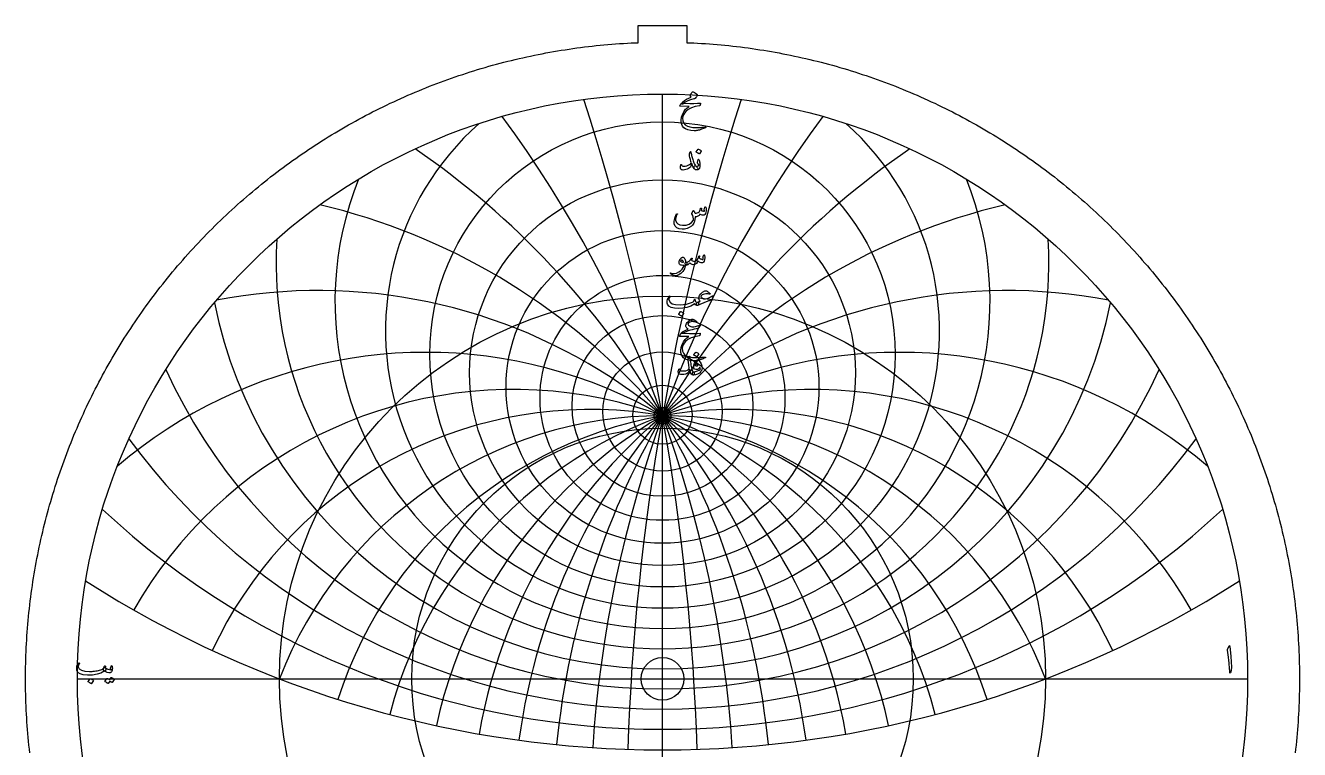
# Model space of a CAD drawing. Header units: millimetres. Extents: x -71 to 71, y -71 to 73.
# Drawn here: x -70.8 to 70.8, y -7.9 to 72.6 of the extents above; entities that cross this region are included whole.
import ezdxf

# ---------------------------------------------------------------- set-up
doc = ezdxf.new("R2010")
doc.units = ezdxf.units.MM
for name, color, linetype in [('CUT_INNER', 6, 'Continuous'), ('CUT_OUTER', 1, 'Continuous'), ('ENGRAVE', 7, 'Continuous'), ('ENGRAVE_FINE', 8, 'Continuous'), ('TEXT', 5, 'Continuous')]:
    doc.layers.add(name, color=color, linetype=linetype)

msp = doc.modelspace()

# ---------------------------------------------------------------- linework, layer by layer
at = {"layer": 'CUT_INNER'}
msp.add_circle((0, 0), 2.375, dxfattribs=at)
at = {"layer": 'CUT_OUTER'}
msp.add_lwpolyline([(-70.2822, -8.231), (-70.3313, -7.7996), (-70.3779, -7.3679), (-70.4218, -6.9359), (-70.463, -6.5037), (-70.5016, -6.0712), (-70.5375, -5.6385), (-70.5708, -5.2056), (-70.6014, -4.7725), (-70.6293, -4.3392), (-70.6546, -3.9058), (-70.6773, -3.4722), (-70.6972, -3.0384), (-70.7146, -2.6046), (-70.7292, -2.1706), (-70.7412, -1.7366), (-70.7505, -1.3025), (-70.7572, -0.8684), (-70.7612, -0.4342), (-70.7625, 0), (-70.7612, 0.4342), (-70.7572, 0.8684), (-70.7505, 1.3025), (-70.7412, 1.7366), (-70.7292, 2.1706), (-70.7146, 2.6046), (-70.6972, 3.0384), (-70.6773, 3.4722), (-70.6546, 3.9058), (-70.6293, 4.3392), (-70.6014, 4.7725), (-70.5708, 5.2056), (-70.5375, 5.6385), (-70.5016, 6.0712), (-70.463, 6.5037), (-70.4218, 6.9359), (-70.3779, 7.3679), (-70.3313, 7.7996), (-70.2822, 8.231), (-70.2303, 8.6621), (-70.1759, 9.0928), (-70.1187, 9.5233), (-70.059, 9.9533), (-69.9966, 10.383), (-69.9316, 10.8123), (-69.8639, 11.2412), (-69.7936, 11.6697), (-69.7207, 12.0977), (-69.6452, 12.5253), (-69.567, 12.9524), (-69.4862, 13.379), (-69.4028, 13.8051), (-69.3168, 14.2307), (-69.2282, 14.6557), (-69.137, 15.0802), (-69.0431, 15.5042), (-68.9467, 15.9275), (-68.8477, 16.3502), (-68.746, 16.7724), (-68.6418, 17.1939), (-68.535, 17.6147), (-68.4257, 18.0349), (-68.3137, 18.4544), (-68.1992, 18.8733), (-68.0821, 19.2914), (-67.9625, 19.7087), (-67.8403, 20.1254), (-67.7155, 20.5413), (-67.5882, 20.9564), (-67.4583, 21.3707), (-67.3259, 21.7842), (-67.191, 22.1969), (-67.0535, 22.6088), (-66.9135, 23.0198), (-66.771, 23.4299), (-66.626, 23.8392), (-66.4785, 24.2475), (-66.3285, 24.655), (-66.1759, 25.0615), (-66.0209, 25.4671), (-65.8634, 25.8717), (-65.7034, 26.2753), (-65.541, 26.678), (-65.376, 27.0796), (-65.2086, 27.4803), (-65.0388, 27.8799), (-64.8665, 28.2784), (-64.6918, 28.6759), (-64.5146, 29.0723), (-64.335, 29.4676), (-64.153, 29.8618), (-63.9685, 30.2549), (-63.7817, 30.6468), (-63.5925, 31.0376), (-63.4008, 31.4272), (-63.2068, 31.8156), (-63.0104, 32.2029), (-62.8116, 32.5889), (-62.6105, 32.9737), (-62.407, 33.3572), (-62.2011, 33.7395), (-61.9929, 34.1205), (-61.7824, 34.5003), (-61.5695, 34.8787), (-61.3544, 35.2558), (-61.1369, 35.6316), (-60.9171, 36.0061), (-60.695, 36.3792), (-60.4707, 36.7509), (-60.244, 37.1213), (-60.0151, 37.4902), (-59.784, 37.8578), (-59.5505, 38.2239), (-59.3149, 38.5886), (-59.077, 38.9518), (-58.8369, 39.3135), (-58.5945, 39.6738), (-58.35, 40.0326), (-58.1033, 40.3899), (-57.8543, 40.7456), (-57.6032, 41.0998), (-57.35, 41.4525), (-57.0946, 41.8036), (-56.837, 42.1532), (-56.5773, 42.5011), (-56.3154, 42.8475), (-56.0514, 43.1922), (-55.7854, 43.5353), (-55.5172, 43.8768), (-55.2469, 44.2166), (-54.9746, 44.5548), (-54.7002, 44.8913), (-54.4237, 45.226), (-54.1451, 45.5591), (-53.8646, 45.8905), (-53.582, 46.2201), (-53.2974, 46.548), (-53.0108, 46.8742), (-52.7222, 47.1986), (-52.4316, 47.5212), (-52.139, 47.842), (-51.8444, 48.161), (-51.548, 48.4782), (-51.2495, 48.7936), (-50.9492, 49.1072), (-50.6469, 49.4188), (-50.3427, 49.7287), (-50.0366, 50.0366), (-49.7287, 50.3427), (-49.4188, 50.6469), (-49.1072, 50.9492), (-48.7936, 51.2495), (-48.4782, 51.548), (-48.161, 51.8444), (-47.842, 52.139), (-47.5212, 52.4316), (-47.1986, 52.7222), (-46.8742, 53.0108), (-46.548, 53.2974), (-46.2201, 53.582), (-45.8905, 53.8646), (-45.5591, 54.1451), (-45.226, 54.4237), (-44.8913, 54.7002), (-44.5548, 54.9746), (-44.2166, 55.2469), (-43.8768, 55.5172), (-43.5353, 55.7854), (-43.1922, 56.0514), (-42.8475, 56.3154), (-42.5011, 56.5773), (-42.1532, 56.837), (-41.8036, 57.0946), (-41.4525, 57.35), (-41.0998, 57.6032), (-40.7456, 57.8543), (-40.3899, 58.1033), (-40.0326, 58.35), (-39.6738, 58.5945), (-39.3135, 58.8369), (-38.9518, 59.077), (-38.5886, 59.3149), (-38.2239, 59.5505), (-37.8578, 59.784), (-37.4902, 60.0151), (-37.1213, 60.244), (-36.7509, 60.4707), (-36.3792, 60.695), (-36.0061, 60.9171), (-35.6316, 61.1369), (-35.2558, 61.3544), (-34.8787, 61.5695), (-34.5003, 61.7824), (-34.1205, 61.9929), (-33.7395, 62.2011), (-33.3572, 62.407), (-32.9737, 62.6105), (-32.5889, 62.8116), (-32.2029, 63.0104), (-31.8156, 63.2068), (-31.4272, 63.4008), (-31.0376, 63.5925), (-30.6468, 63.7817), (-30.2549, 63.9685), (-29.8618, 64.153), (-29.4676, 64.335), (-29.0723, 64.5146), (-28.6759, 64.6918), (-28.2784, 64.8665), (-27.8799, 65.0388), (-27.4803, 65.2086), (-27.0796, 65.376), (-26.678, 65.541), (-26.2753, 65.7034), (-25.8717, 65.8634), (-25.4671, 66.0209), (-25.0615, 66.1759), (-24.655, 66.3285), (-24.2475, 66.4785), (-23.8392, 66.626), (-23.4299, 66.771), (-23.0198, 66.9135), (-22.6088, 67.0535), (-22.1969, 67.191), (-21.7842, 67.3259), (-21.3707, 67.4583), (-20.9564, 67.5882), (-20.5413, 67.7155), (-20.1254, 67.8403), (-19.7087, 67.9625), (-19.2914, 68.0821), (-18.8733, 68.1992), (-18.4544, 68.3137), (-18.0349, 68.4257), (-17.6147, 68.535), (-17.1939, 68.6418), (-16.7724, 68.746), (-16.3502, 68.8477), (-15.9275, 68.9467), (-15.5042, 69.0431), (-15.0802, 69.137), (-14.6557, 69.2282), (-14.2307, 69.3168), (-13.8051, 69.4028), (-13.379, 69.4862), (-12.9524, 69.567), (-12.5253, 69.6452), (-12.0977, 69.7207), (-11.6697, 69.7936), (-11.2412, 69.8639), (-10.8123, 69.9316), (-10.383, 69.9966), (-9.9533, 70.059), (-9.5233, 70.1187), (-9.0928, 70.1759), (-8.6621, 70.2303), (-8.231, 70.2822), (-7.7996, 70.3313), (-7.3679, 70.3779), (-6.9359, 70.4218), (-6.5037, 70.463), (-6.0712, 70.5016), (-5.6385, 70.5375), (-5.2056, 70.5708), (-4.7725, 70.6014), (-4.3392, 70.6293), (-3.9058, 70.6546), (-3.4722, 70.6773), (-3.0384, 70.6972), (-2.7125, 70.7102), (-2.7125, 72.6225), (2.7125, 72.6225), (2.7125, 70.7102), (3.0384, 70.6972), (3.4722, 70.6773), (3.9058, 70.6546), (4.3392, 70.6293), (4.7725, 70.6014), (5.2056, 70.5708), (5.6385, 70.5375), (6.0712, 70.5016), (6.5037, 70.463), (6.9359, 70.4218), (7.3679, 70.3779), (7.7996, 70.3313), (8.231, 70.2822), (8.6621, 70.2303), (9.0928, 70.1759), (9.5233, 70.1187), (9.9533, 70.059), (10.383, 69.9966), (10.8123, 69.9316), (11.2412, 69.8639), (11.6697, 69.7936), (12.0977, 69.7207), (12.5253, 69.6452), (12.9524, 69.567), (13.379, 69.4862), (13.8051, 69.4028), (14.2307, 69.3168), (14.6557, 69.2282), (15.0802, 69.137), (15.5042, 69.0431), (15.9275, 68.9467), (16.3502, 68.8477), (16.7724, 68.746), (17.1939, 68.6418), (17.6147, 68.535), (18.0349, 68.4257), (18.4544, 68.3137), (18.8733, 68.1992), (19.2914, 68.0821), (19.7087, 67.9625), (20.1254, 67.8403), (20.5413, 67.7155), (20.9564, 67.5882), (21.3707, 67.4583), (21.7842, 67.3259), (22.1969, 67.191), (22.6088, 67.0535), (23.0198, 66.9135), (23.4299, 66.771), (23.8392, 66.626), (24.2475, 66.4785), (24.655, 66.3285), (25.0615, 66.1759), (25.4671, 66.0209), (25.8717, 65.8634), (26.2753, 65.7034), (26.678, 65.541), (27.0796, 65.376), (27.4803, 65.2086), (27.8799, 65.0388), (28.2784, 64.8665), (28.6759, 64.6918), (29.0723, 64.5146), (29.4676, 64.335), (29.8618, 64.153), (30.2549, 63.9685), (30.6468, 63.7817), (31.0376, 63.5925), (31.4272, 63.4008), (31.8156, 63.2068), (32.2029, 63.0104), (32.5889, 62.8116), (32.9737, 62.6105), (33.3572, 62.407), (33.7395, 62.2011), (34.1205, 61.9929), (34.5003, 61.7824), (34.8787, 61.5695), (35.2558, 61.3544), (35.6316, 61.1369), (36.0061, 60.9171), (36.3792, 60.695), (36.7509, 60.4707), (37.1213, 60.244), (37.4902, 60.0151), (37.8578, 59.784), (38.2239, 59.5505), (38.5886, 59.3149), (38.9518, 59.077), (39.3135, 58.8369), (39.6738, 58.5945), (40.0326, 58.35), (40.3899, 58.1033), (40.7456, 57.8543), (41.0998, 57.6032), (41.4525, 57.35), (41.8036, 57.0946), (42.1532, 56.837), (42.5011, 56.5773), (42.8475, 56.3154), (43.1922, 56.0514), (43.5353, 55.7854), (43.8768, 55.5172), (44.2166, 55.2469), (44.5548, 54.9746), (44.8913, 54.7002), (45.226, 54.4237), (45.5591, 54.1451), (45.8905, 53.8646), (46.2201, 53.582), (46.548, 53.2974), (46.8742, 53.0108), (47.1986, 52.7222), (47.5212, 52.4316), (47.842, 52.139), (48.161, 51.8444), (48.4782, 51.548), (48.7936, 51.2495), (49.1072, 50.9492), (49.4188, 50.6469), (49.7287, 50.3427), (50.0366, 50.0366), (50.3427, 49.7287), (50.6469, 49.4188), (50.9492, 49.1072), (51.2495, 48.7936), (51.548, 48.4782), (51.8444, 48.161), (52.139, 47.842), (52.4316, 47.5212), (52.7222, 47.1986), (53.0108, 46.8742), (53.2974, 46.548), (53.582, 46.2201), (53.8646, 45.8905), (54.1451, 45.5591), (54.4237, 45.226), (54.7002, 44.8913), (54.9746, 44.5548), (55.2469, 44.2166), (55.5172, 43.8768), (55.7854, 43.5353), (56.0514, 43.1922), (56.3154, 42.8475), (56.5773, 42.5011), (56.837, 42.1532), (57.0946, 41.8036), (57.35, 41.4525), (57.6032, 41.0998), (57.8543, 40.7456), (58.1033, 40.3899), (58.35, 40.0326), (58.5945, 39.6738), (58.8369, 39.3135), (59.077, 38.9518), (59.3149, 38.5886), (59.5505, 38.2239), (59.784, 37.8578), (60.0151, 37.4902), (60.244, 37.1213), (60.4707, 36.7509), (60.695, 36.3792), (60.9171, 36.0061), (61.1369, 35.6316), (61.3544, 35.2558), (61.5695, 34.8787), (61.7824, 34.5003), (61.9929, 34.1205), (62.2011, 33.7395), (62.407, 33.3572), (62.6105, 32.9737), (62.8116, 32.5889), (63.0104, 32.2029), (63.2068, 31.8156), (63.4008, 31.4272), (63.5925, 31.0376), (63.7817, 30.6468), (63.9685, 30.2549), (64.153, 29.8618), (64.335, 29.4676), (64.5146, 29.0723), (64.6918, 28.6759), (64.8665, 28.2784), (65.0388, 27.8799), (65.2086, 27.4803), (65.376, 27.0796), (65.541, 26.678), (65.7034, 26.2753), (65.8634, 25.8717), (66.0209, 25.4671), (66.1759, 25.0615), (66.3285, 24.655), (66.4785, 24.2475), (66.626, 23.8392), (66.771, 23.4299), (66.9135, 23.0198), (67.0535, 22.6088), (67.191, 22.1969), (67.3259, 21.7842), (67.4583, 21.3707), (67.5882, 20.9564), (67.7155, 20.5413), (67.8403, 20.1254), (67.9625, 19.7087), (68.0821, 19.2914), (68.1992, 18.8733), (68.3137, 18.4544), (68.4257, 18.0349), (68.535, 17.6147), (68.6418, 17.1939), (68.746, 16.7724), (68.8477, 16.3502), (68.9467, 15.9275), (69.0431, 15.5042), (69.137, 15.0802), (69.2282, 14.6557), (69.3168, 14.2307), (69.4028, 13.8051), (69.4862, 13.379), (69.567, 12.9524), (69.6452, 12.5253), (69.7207, 12.0977), (69.7936, 11.6697), (69.8639, 11.2412), (69.9316, 10.8123), (69.9966, 10.383), (70.059, 9.9533), (70.1187, 9.5233), (70.1759, 9.0928), (70.2303, 8.6621), (70.2822, 8.231), (70.3313, 7.7996), (70.3779, 7.3679), (70.4218, 6.9359), (70.463, 6.5037), (70.5016, 6.0712), (70.5375, 5.6385), (70.5708, 5.2056), (70.6014, 4.7725), (70.6293, 4.3392), (70.6546, 3.9058), (70.6773, 3.4722), (70.6972, 3.0384), (70.7146, 2.6046), (70.7292, 2.1706), (70.7412, 1.7366), (70.7505, 1.3025), (70.7572, 0.8684), (70.7612, 0.4342), (70.7625, 0), (70.7612, -0.4342), (70.7572, -0.8684), (70.7505, -1.3025), (70.7412, -1.7366), (70.7292, -2.1706), (70.7146, -2.6046), (70.6972, -3.0384), (70.6773, -3.4722), (70.6546, -3.9058), (70.6293, -4.3392), (70.6014, -4.7725), (70.5708, -5.2056), (70.5375, -5.6385), (70.5016, -6.0712), (70.463, -6.5037), (70.4218, -6.9359), (70.3779, -7.3679), (70.3313, -7.7996), (70.2822, -8.231)], dxfattribs=at)
at = {"layer": 'ENGRAVE'}
for points in [[(0, -65), (0, 65)], [(-65, 0), (65, 0)]]:
    msp.add_lwpolyline(points, dxfattribs=at)
for centre, radius in [((0, 0), 65), ((0, 36.0616), 25.8466), ((0, 34.0267), 21.4233), ((0, 32.4424), 17.3753), ((0, 31.2303), 13.6062), ((0, 0), 42.5483), ((0, 30.3357), 10.0412), ((0, 29.7208), 6.6189), ((0, 29.3611), 3.2874), ((0, 29.2426), 0.93), ((0, 0), 27.8517)]:
    msp.add_circle(centre, radius, dxfattribs=at)
for centre, radius, start, end in [((0, 38.6592), 30.7733, 131.44749, 48.55251), ((0, 41.9829), 36.3813, 158.111417, 21.888583), ((0, 46.2765), 42.9279, 176.527025, 3.472975), ((0, 51.9174), 50.8033, 191.49664, 348.50336), ((0, 59.5193), 60.6334, 204.507158, 335.492842), ((0, -16.3328), 45.5754, 21, 159), ((0, -16.3328), 45.5754, 21, 159), ((0, 70.146), 73.4947, 216.250717, 323.749283), ((0, 85.8124), 91.414, 227.113368, 312.886632), ((0, 110.8421), 118.728, 237.334847, 302.665153)]:
    msp.add_arc(centre, radius, start, end, dxfattribs=at)
at = {"layer": 'ENGRAVE_FINE'}
for centre, radius, start, end in [((-258.471, -16.3328), 262.4583, 1.857947, 17.916987), ((-258.471, -16.3328), 262.4583, 1.857947, 17.916987), ((258.471, -16.3328), 262.4583, 162.083013, 178.142053), ((258.471, -16.3328), 262.4583, 162.083013, 178.142053), ((-125.2174, -16.3328), 133.2536, 3.743551, 36.279337), ((-125.2174, -16.3328), 133.2536, 3.743551, 36.279337), ((125.2174, -16.3328), 133.2536, 143.720663, 176.256449), ((125.2174, -16.3328), 133.2536, 143.720663, 176.256449), ((-78.9389, -16.3328), 91.1508, 5.686111, 55.63063), ((-78.9389, -16.3328), 91.1508, 5.686111, 55.63063), ((78.9389, -16.3328), 91.1508, 124.36937, 174.313889), ((78.9389, -16.3328), 91.1508, 124.36937, 174.313889), ((-54.3147, -16.3328), 70.9028, 7.718412, 76.755815), ((-54.3147, -16.3328), 70.9028, 7.718412, 76.755815), ((54.3147, -16.3328), 70.9028, 103.244185, 172.281588), ((54.3147, -16.3328), 70.9028, 103.244185, 172.281588), ((-38.2423, -16.3328), 59.4945, 9.87903, 100.948203), ((-38.2423, -16.3328), 59.4945, 9.87903, 100.948203), ((38.2423, -16.3328), 59.4945, 79.051797, 170.12097), ((38.2423, -16.3328), 59.4945, 79.051797, 170.12097), ((-26.313, -16.3328), 52.626, 12.215451, 130.587427), ((-26.313, -16.3328), 52.626, 12.215451, 130.587427), ((26.313, -16.3328), 52.626, 49.412573, 167.784549), ((26.313, -16.3328), 52.626, 49.412573, 167.784549), ((-16.5881, -16.3328), 48.5003, 14.788559, 150.348571), ((-16.5881, -16.3328), 48.5003, 14.788559, 150.348571), ((16.5881, -16.3328), 48.5003, 29.651429, 165.211441), ((16.5881, -16.3328), 48.5003, 29.651429, 165.211441), ((-8.0362, -16.3328), 46.2785, 17.679419, 155.089162), ((-8.0362, -16.3328), 46.2785, 17.679419, 155.089162), ((8.0362, -16.3328), 46.2785, 24.910838, 162.320581), ((8.0362, -16.3328), 46.2785, 24.910838, 162.320581)]:
    msp.add_arc(centre, radius, start, end, dxfattribs=at)
at = {"layer": 'TEXT'}
for points in [[(3.4815, 64.4561), (3.1211, 64.362), (2.8029, 64.2405), (2.5271, 64.0918), (2.2935, 63.9157), (2.2577, 63.8886), (2.2244, 63.8734), (2.1937, 63.87), (2.1656, 63.8786), (2.1329, 63.9175), (2.1378, 63.9724), (2.1803, 64.0433), (2.2605, 64.1302), (2.45, 64.2874), (2.6678, 64.4292), (2.9141, 64.5556), (3.1886, 64.6664), (3.1102, 64.7819), (3.0956, 64.8108), (3.0886, 64.8397), (3.0894, 64.8686), (3.0979, 64.8974), (3.1533, 65.0075), (3.2041, 65.0985), (3.2502, 65.1705), (3.2917, 65.2233), (3.3183, 65.2483), (3.3443, 65.2615), (3.3699, 65.2627), (3.3949, 65.2522), (3.54, 65.1702), (3.662, 65.0934), (3.7607, 65.0217), (3.8362, 64.9552), (3.8509, 64.9338), (3.8579, 64.9067), (3.8571, 64.874), (3.8486, 64.8356), (3.8221, 64.7755), (3.7795, 64.7025), (3.721, 64.6167), (3.6465, 64.5179), (3.6269, 64.5032), (3.5929, 64.488), (3.5444, 64.4723), (3.4815, 64.4561)], [(2.508, 63.9776), (3.0373, 63.959), (3.4949, 63.9569), (3.8809, 63.9714), (4.1951, 64.0023), (4.2048, 64.0035), (4.2132, 64.0028), (4.2203, 64.0004), (4.2261, 63.9961), (4.2303, 63.9903), (4.2328, 63.9832), (4.2334, 63.9748), (4.2322, 63.9652), (4.2241, 63.9275), (4.2163, 63.893), (4.2087, 63.8615), (4.2013, 63.8332), (4.1942, 63.8079), (4.1874, 63.7857), (4.1808, 63.7667), (4.1745, 63.7507), (4.1611, 63.7252), (4.1456, 63.7063), (4.1281, 63.6942), (4.1085, 63.6888), (3.6321, 63.6024), (3.2175, 63.4671), (2.8648, 63.2827), (2.574, 63.0494), (2.427, 62.8816), (2.3203, 62.704), (2.2538, 62.5165), (2.2275, 62.3193), (2.2528, 62.0097), (2.3533, 61.7573), (2.5291, 61.5621), (2.7802, 61.4242), (2.9104, 61.3824), (3.0535, 61.3479), (3.2095, 61.3205), (3.3784, 61.3004), (3.5599, 61.2873), (3.7538, 61.2808), (3.96, 61.2811), (4.1786, 61.2881), (4.2564, 61.2924), (4.3328, 61.2973), (4.4079, 61.3027), (4.4818, 61.3087), (4.5539, 61.3151), (4.6236, 61.3221), (4.691, 61.3296), (4.7561, 61.3376), (4.776, 61.3386), (4.7902, 61.3334), (4.7987, 61.3221), (4.8015, 61.3046), (4.8, 61.2842), (4.7953, 61.2685), (4.7876, 61.2574), (4.7767, 61.2509), (4.6602, 61.2017), (4.5499, 61.1571), (4.4457, 61.1171), (4.3477, 61.0818), (4.2562, 61.0509), (4.1714, 61.0241), (4.0933, 61.0014), (4.0219, 60.9828), (3.9547, 60.9691), (3.8894, 60.957), (3.8258, 60.9465), (3.7641, 60.9374), (3.7039, 60.9305), (3.645, 60.9261), (3.5873, 60.9243), (3.531, 60.9251), (3.1463, 60.955), (2.8256, 61.0199), (2.5688, 61.12), (2.376, 61.2551), (2.2345, 61.4239), (2.1357, 61.6211), (2.0798, 61.8467), (2.0666, 62.1007), (2.1071, 62.4157), (2.2038, 62.7215), (2.3567, 63.018), (2.5657, 63.3052), (2.6475, 63.3921), (2.74, 63.4753), (2.8434, 63.555), (2.9576, 63.6311), (1.9594, 63.6393), (1.9354, 63.6496), (1.9253, 63.6682), (1.9292, 63.695), (1.947, 63.7301), (1.9805, 63.7811), (2.0109, 63.827), (2.0383, 63.8677), (2.0625, 63.9033), (2.0836, 63.9335), (2.1017, 63.958), (2.1166, 63.9768), (2.1285, 63.9899), (2.1553, 63.9922), (2.2275, 63.991), (2.3451, 63.9861), (2.508, 63.9776)], [(3.1618, 58.5135), (3.1855, 58.4054), (3.2113, 58.2954), (3.2392, 58.1837), (3.2691, 58.0701), (3.301, 57.9542), (3.3351, 57.8355), (3.3712, 57.7139), (3.4093, 57.5895), (3.4864, 57.3658), (3.5568, 57.1977), (3.6205, 57.0853), (3.6774, 57.0285), (3.7272, 56.9948), (3.7775, 56.9471), (3.8283, 56.8855), (3.8796, 56.8099), (3.928, 56.7163), (3.9414, 56.6459), (3.9198, 56.5988), (3.8631, 56.5748), (3.6798, 56.5934), (3.5176, 56.715), (3.3766, 56.9399), (3.2567, 57.2678), (3.2541, 57.2732), (3.2505, 57.2771), (3.2459, 57.2794), (3.2402, 57.2802), (3.2361, 57.2794), (3.2319, 57.2771), (3.2278, 57.2732), (3.2237, 57.2678), (3.2121, 57.2147), (3.1979, 57.1585), (3.1811, 57.0992), (3.1618, 57.0368), (3.1407, 56.9778), (3.1185, 56.9285), (3.0953, 56.8891), (3.0711, 56.8594), (2.9839, 56.7834), (2.8751, 56.7161), (2.7447, 56.6575), (2.5926, 56.6078), (2.4379, 56.5709), (2.3038, 56.5552), (2.1904, 56.5606), (2.0976, 56.5872), (2.0182, 56.6537), (1.9821, 56.7707), (1.9893, 56.9383), (2.0398, 57.1564), (2.0447, 57.1636), (2.0512, 57.1688), (2.0591, 57.1719), (2.0687, 57.1729), (2.08, 57.1716), (2.0893, 57.1678), (2.0965, 57.1613), (2.1017, 57.1523), (2.1213, 57.1067), (2.1429, 57.0688), (2.1667, 57.0386), (2.1924, 57.0162), (2.2729, 56.9863), (2.3822, 56.979), (2.5204, 56.9945), (2.6874, 57.0327), (2.8656, 57.0899), (3.004, 57.1544), (3.1028, 57.226), (3.1618, 57.3049), (3.1716, 57.3848), (3.1556, 57.5215), (3.1139, 57.7148), (3.0463, 57.9649), (3.0138, 58.0967), (2.9947, 58.2031), (2.9891, 58.2843), (2.9968, 58.3403), (3.0752, 58.563), (3.0837, 58.5865), (3.0927, 58.6033), (3.1023, 58.6133), (3.1123, 58.6167), (3.1247, 58.6102), (3.1371, 58.5909), (3.1494, 58.5587), (3.1618, 58.5135)], [(3.9579, 58.8683), (3.9631, 58.8734), (3.9703, 58.8765), (3.9796, 58.8776), (3.9909, 58.8765), (4.0711, 58.8441), (4.1467, 58.8044), (4.2176, 58.7574), (4.2838, 58.7033), (4.2903, 58.695), (4.2931, 58.6868), (4.2923, 58.6785), (4.2879, 58.6703), (4.0941, 58.3568), (4.0868, 58.3493), (4.0776, 58.3475), (4.0662, 58.3514), (4.0528, 58.3609), (4.0412, 58.3692), (4.0229, 58.3815), (3.9979, 58.398), (3.9662, 58.4187), (3.9273, 58.4434), (3.8806, 58.4723), (3.8262, 58.5053), (3.7641, 58.5424), (3.7558, 58.5486), (3.7517, 58.5548), (3.7517, 58.561), (3.7558, 58.5672)], [(3.9951, 57.1812), (3.9708, 57.2216), (3.9476, 57.2564), (3.9255, 57.2856), (3.9043, 57.309), (3.8891, 57.3291), (3.8806, 57.3524), (3.8788, 57.3786), (3.8837, 57.408), (3.9703, 57.7215), (3.9824, 57.7489), (3.9982, 57.7566), (4.0175, 57.7447), (4.0404, 57.7133), (4.075, 57.6465), (4.1044, 57.5658), (4.1286, 57.4712), (4.1477, 57.3627), (4.1588, 57.2585), (4.1632, 57.1564), (4.1608, 57.0564), (4.1518, 56.9584), (4.1371, 56.8731), (4.1178, 56.7986), (4.0938, 56.7349), (4.0652, 56.682), (4.0299, 56.6429), (3.9817, 56.6119), (3.9206, 56.5892), (3.8466, 56.5748), (3.7708, 56.572), (3.7001, 56.5841), (3.6346, 56.6111), (3.5743, 56.6532), (3.5276, 56.7065), (3.5032, 56.7676), (3.5008, 56.8365), (3.5207, 56.913), (3.5524, 56.9757), (3.5898, 57.0151), (3.6328, 57.0314), (3.6816, 57.0244), (3.794, 56.9973), (3.8919, 56.9945), (3.9755, 57.0159), (4.0446, 57.0615), (4.0461, 57.0737), (4.0384, 57.0976), (4.0214, 57.1335), (3.9951, 57.1812)], [(4.7066, 52.4233), (4.7138, 52.4413), (4.7231, 52.4542), (4.7345, 52.462), (4.7479, 52.4645), (4.7651, 52.4625), (4.7798, 52.4563), (4.792, 52.446), (4.8015, 52.4315), (4.825, 52.38), (4.8417, 52.316), (4.8518, 52.2397), (4.8551, 52.151), (4.8461, 52.0062), (4.819, 51.8685), (4.7739, 51.738), (4.7107, 51.6148), (4.6891, 51.5851), (4.6654, 51.5622), (4.6396, 51.546), (4.6117, 51.5364), (4.5109, 51.53), (4.4024, 51.5478), (4.2861, 51.5898), (4.1621, 51.656), (4.0577, 51.513), (3.9342, 51.4178), (3.7916, 51.3706), (3.63, 51.3714), (3.6247, 51.2844), (3.6171, 51.2008), (3.6072, 51.1204), (3.5949, 51.0435), (3.5804, 50.9694), (3.5635, 50.8976), (3.5443, 50.8281), (3.5227, 50.7609), (3.4727, 50.6398), (3.4052, 50.5279), (3.3201, 50.4253), (3.2175, 50.3319), (2.9775, 50.1721), (2.7235, 50.0597), (2.4557, 49.9947), (2.1739, 49.9772), (1.8565, 50.0202), (1.6057, 50.1329), (1.4213, 50.3152), (1.3035, 50.567), (1.2875, 50.6578), (1.2849, 50.765), (1.2958, 50.8888), (1.32, 51.029), (1.3589, 51.1827), (1.4138, 51.3425), (1.4847, 51.5086), (1.5716, 51.6808), (1.5786, 51.6916), (1.5871, 51.6994), (1.5971, 51.704), (1.6087, 51.7055), (1.6204, 51.7045), (1.6304, 51.7014), (1.6389, 51.6963), (1.6459, 51.689), (1.6505, 51.6785), (1.6521, 51.6674), (1.6505, 51.6558), (1.6459, 51.6437), (1.5355, 51.4145), (1.4644, 51.226), (1.4324, 51.0783), (1.4396, 50.9713), (1.5438, 50.7354), (1.7077, 50.564), (1.9315, 50.457), (2.2151, 50.4144), (2.6116, 50.4397), (2.9473, 50.5402), (3.2221, 50.7161), (3.4361, 50.9672), (3.4354, 51.1327), (3.4083, 51.3075), (3.3549, 51.4916), (3.2752, 51.6849), (3.2652, 51.7045), (3.2598, 51.722), (3.259, 51.7375), (3.2629, 51.7509), (3.285, 51.7969), (3.3062, 51.8401), (3.3263, 51.8805), (3.3454, 51.918), (3.3634, 51.9521), (3.3804, 51.9824), (3.3964, 52.0089), (3.4114, 52.0314), (3.4199, 52.041), (3.4289, 52.0448), (3.4384, 52.043), (3.4485, 52.0355), (3.4537, 52.0299), (3.4609, 52.0211), (3.4702, 52.0093), (3.4815, 51.9943), (3.4944, 51.9763), (3.5083, 51.9551), (3.5233, 51.9309), (3.5393, 51.9035), (3.5717, 51.851), (3.5991, 51.8128), (3.6212, 51.7891), (3.6382, 51.7798), (3.7455, 51.7708), (3.8527, 51.7891), (3.96, 51.8347), (4.0672, 51.9077), (4.1062, 51.9561), (4.1446, 52.0355), (4.1825, 52.1459), (4.2199, 52.2872), (4.2235, 52.3006), (4.2302, 52.3119), (4.24, 52.3212), (4.2529, 52.3284), (4.265, 52.3331), (4.2766, 52.3346), (4.2877, 52.3331), (4.2982, 52.3284), (4.314, 52.3026), (4.3199, 52.2542), (4.316, 52.183), (4.3024, 52.0892), (4.3856, 52.0381), (4.4746, 52.0046), (4.5692, 51.9886), (4.6695, 51.9902), (4.6682, 52.0203), (4.6643, 52.0448), (4.6579, 52.0636), (4.6489, 52.0768), (4.6386, 52.0892), (4.6324, 52.1015), (4.6303, 52.1139), (4.6324, 52.1263)], [(2.5266, 45.8994), (2.4299, 45.5599), (2.2677, 45.2755), (2.0401, 45.0463), (1.7469, 44.8723), (1.7059, 44.8547), (1.6655, 44.8388), (1.6255, 44.8247), (1.5861, 44.8125), (1.5474, 44.8023), (1.5097, 44.7945), (1.4731, 44.7889), (1.4376, 44.7857), (1.3489, 44.7983), (1.2313, 44.8445), (1.0849, 44.9241), (0.9096, 45.0373), (0.8907, 45.0536), (0.8797, 45.0693), (0.8763, 45.0845), (0.8807, 45.0992), (0.8905, 45.1105), (0.9034, 45.1157), (0.9194, 45.1147), (0.9384, 45.1074), (1.1207, 45.0484), (1.3252, 45.0487), (1.5518, 45.1082), (1.8006, 45.2271), (2.0037, 45.365), (2.1718, 45.5272), (2.3048, 45.7136), (2.4028, 45.9242), (2.402, 45.9317), (2.3997, 45.9376), (2.3959, 45.942), (2.3904, 45.9448), (2.2484, 45.9531), (2.1275, 45.9696), (2.0277, 45.9943), (1.9491, 46.0273), (1.8882, 46.0784), (1.8501, 46.149), (1.8346, 46.2392), (1.8418, 46.3491), (1.8441, 46.3636), (1.847, 46.3785), (1.8503, 46.3935), (1.8542, 46.4089), (1.8586, 46.4247), (1.8635, 46.4414), (1.8689, 46.4588), (1.8748, 46.4769), (1.9233, 46.5948), (1.9821, 46.6925), (2.0512, 46.7701), (2.1306, 46.8276), (2.2118, 46.859), (2.2863, 46.8585), (2.3541, 46.826), (2.4152, 46.7616), (2.4686, 46.6718), (2.509, 46.5677), (2.5366, 46.4491), (2.5513, 46.3161), (2.5594, 46.3162), (2.5673, 46.3166), (2.5749, 46.3172), (2.5823, 46.3181), (2.5896, 46.319), (2.5972, 46.3197), (2.6051, 46.3201), (2.6132, 46.3202), (2.641, 46.3143), (2.6627, 46.2965), (2.6782, 46.2668), (2.6874, 46.2253), (2.6913, 46.1797), (2.6905, 46.1335), (2.6851, 46.0869), (2.6751, 46.0397), (2.6619, 45.9982), (2.6472, 45.9685), (2.631, 45.9507), (2.6132, 45.9448), (2.5348, 45.9448), (2.5343, 45.9373), (2.5328, 45.9273), (2.5302, 45.9147), (2.5266, 45.8994)], [(4.6097, 47.1204), (4.6187, 47.1266), (4.6293, 47.1246), (4.6414, 47.1143), (4.6551, 47.0957), (4.6698, 47.0642), (4.6808, 47.0194), (4.6883, 46.9611), (4.6922, 46.8894), (4.6935, 46.808), (4.6891, 46.7286), (4.679, 46.6512), (4.6633, 46.5759), (4.6174, 46.4295), (4.5664, 46.3243), (4.5102, 46.2604), (4.4488, 46.2377), (4.3037, 46.2462), (4.1693, 46.2841), (4.0459, 46.3514), (3.9332, 46.4481), (3.8558, 46.2957), (3.7641, 46.1768), (3.6578, 46.0915), (3.5372, 46.0397), (3.4106, 46.0283), (3.2825, 46.0603), (3.1528, 46.1356), (3.0216, 46.2542), (2.9153, 46.1188), (2.8112, 46.0222), (2.7091, 45.9642), (2.6091, 45.9448), (2.589, 45.9562), (2.5699, 45.9902), (2.5518, 46.0469), (2.5348, 46.1263), (2.5286, 46.2047), (2.5389, 46.2624), (2.5657, 46.2996), (2.6091, 46.3161), (2.7993, 46.3591), (2.9659, 46.4429), (3.1087, 46.5674), (3.2278, 46.7327), (3.2343, 46.7417), (3.2412, 46.7482), (3.2487, 46.752), (3.2567, 46.7533), (3.2665, 46.7523), (3.2752, 46.7492), (3.283, 46.744), (3.2897, 46.7368), (3.2936, 46.7146), (3.2845, 46.677), (3.2626, 46.6239), (3.2278, 46.5553), (3.2734, 46.5025), (3.3443, 46.4635), (3.4405, 46.4385), (3.5619, 46.4274), (3.7133, 46.4592), (3.8455, 46.5625), (3.9587, 46.7376), (4.0528, 46.9843), (4.0575, 46.9969), (4.0631, 47.006), (4.0698, 47.0114), (4.0776, 47.0132), (4.0892, 47.0122), (4.0992, 47.0091), (4.1077, 47.0039), (4.1147, 46.9967), (4.1198, 46.9864), (4.1229, 46.9761), (4.124, 46.9658), (4.1229, 46.9554), (4.0817, 46.7822), (4.1299, 46.7394), (4.1879, 46.7018), (4.2557, 46.6693), (4.3333, 46.6419), (4.4089, 46.6242), (4.4663, 46.6203), (4.5058, 46.6303), (4.5272, 46.6543), (4.5341, 46.6909), (4.5303, 46.743), (4.5156, 46.8105), (4.4901, 46.8936), (4.4944, 46.917), (4.5158, 46.9627), (4.5543, 47.0305), (4.6097, 47.1204)], [(2.3286, 46.3614), (2.2853, 46.437), (2.2378, 46.4903), (2.1862, 46.5215), (2.1306, 46.5306), (2.0973, 46.5218), (2.0677, 46.5079), (2.0416, 46.4888), (2.0192, 46.4646), (2.012, 46.4517), (2.0109, 46.4378), (2.0161, 46.4228), (2.0274, 46.4068), (2.07, 46.3694), (2.1316, 46.3439), (2.2123, 46.3302), (2.3121, 46.3284), (2.3224, 46.3305), (2.3286, 46.3367), (2.3306, 46.347), (2.3286, 46.3614)], [(0.759, 42.5328), (0.7737, 42.5488), (0.7889, 42.5555), (0.8046, 42.5529), (0.8209, 42.5411), (0.8332, 42.5256), (0.8374, 42.5081), (0.8332, 42.4885), (0.8209, 42.4668), (0.758, 42.3694), (0.7177, 42.2792), (0.7002, 42.1961), (0.7054, 42.1203), (0.8345, 41.8713), (1.0859, 41.6975), (1.4595, 41.599), (1.9552, 41.5758), (2.3231, 41.6029), (2.6761, 41.6594), (3.0141, 41.7452), (3.3371, 41.8605), (3.3941, 41.8942), (3.4413, 41.9461), (3.4787, 42.0159), (3.5063, 42.1038), (3.5155, 42.1288), (3.531, 42.1461), (3.5527, 42.1557), (3.5805, 42.1575), (3.6004, 42.149), (3.6145, 42.1317), (3.623, 42.1056), (3.6259, 42.0708), (3.6452, 41.9847), (3.6991, 41.9203), (3.7875, 41.8775), (3.9105, 41.8563), (3.9548, 41.8465), (3.9848, 41.8213), (4.0002, 41.7805), (4.0012, 41.7243), (3.9863, 41.6197), (3.9662, 41.5449), (3.9409, 41.5), (3.9105, 41.4851), (3.82, 41.4969), (3.7342, 41.5325), (3.6529, 41.5918), (3.5764, 41.6748), (3.5699, 41.6782), (3.5588, 41.6759), (3.5431, 41.6679), (3.5227, 41.6542), (3.1381, 41.4377), (2.7184, 41.283), (2.2636, 41.1902), (1.7737, 41.1592), (1.321, 41.1902), (0.9694, 41.283), (0.7188, 41.4377), (0.5692, 41.6542), (0.5352, 41.7751), (0.5239, 41.8986), (0.5352, 42.0247), (0.5692, 42.1533), (0.6151, 42.273), (0.6621, 42.3761), (0.71, 42.4627), (0.759, 42.5328)], [(5.6141, 42.5205), (5.5316, 42.1905), (5.5223, 42.1745), (5.5069, 42.1595), (5.4852, 42.1456), (5.4574, 42.1327), (5.3956, 42.1109), (5.33, 42.0868), (5.2605, 42.0604), (5.1872, 42.0317), (5.11, 42.0008), (5.0289, 41.9682), (4.9439, 41.9338), (4.8551, 41.8976), (3.9064, 41.4851), (3.8631, 41.4946), (3.828, 41.5232), (3.8012, 41.5709), (3.7826, 41.6377), (3.7795, 41.7086), (3.7991, 41.7687), (3.8414, 41.8179), (3.9064, 41.8563), (3.9145, 41.8601), (3.9306, 41.8672), (3.9547, 41.8776), (3.9868, 41.8914), (4.0266, 41.9083), (4.074, 41.928), (4.1287, 41.9506), (4.191, 41.976), (4.1108, 42.0582), (4.06, 42.1482), (4.0386, 42.2459), (4.0466, 42.3513), (4.126, 42.6022), (4.2611, 42.8144), (4.4519, 42.9879), (4.6984, 43.1227), (4.7523, 43.1353), (4.8149, 43.132), (4.8863, 43.1127), (4.9665, 43.0773), (5.0498, 43.0291), (5.1263, 42.9752), (5.1962, 42.9157), (5.2594, 42.8505), (5.2772, 42.8265), (5.2852, 42.8041), (5.2834, 42.7832), (5.2718, 42.7638), (5.2542, 42.7489), (5.2346, 42.7412), (5.213, 42.7406), (5.1892, 42.7473), (5.0658, 42.7863), (4.9345, 42.8041), (4.7956, 42.8007), (4.6489, 42.7762), (4.5161, 42.7365), (4.4107, 42.6834), (4.3325, 42.6169), (4.2818, 42.537), (4.2766, 42.5014), (4.29, 42.4607), (4.322, 42.4148), (4.3725, 42.3637), (4.4302, 42.3173), (4.488, 42.2812), (4.5457, 42.2554), (4.6035, 42.24), (4.7765, 42.2356), (4.9613, 42.2719), (5.1581, 42.349), (5.3666, 42.4668), (5.3891, 42.481), (5.411, 42.4947), (5.4324, 42.5078), (5.4533, 42.5205), (5.4734, 42.5323), (5.4924, 42.5432), (5.5105, 42.5529), (5.5275, 42.5617), (5.5747, 42.5839), (5.6048, 42.5844), (5.618, 42.5633), (5.6141, 42.5205)], [(2.0089, 40.821), (2.014, 40.8261), (2.0212, 40.8292), (2.0305, 40.8302), (2.0419, 40.8292), (2.1221, 40.7967), (2.1976, 40.757), (2.2685, 40.7101), (2.3348, 40.656), (2.3412, 40.6477), (2.344, 40.6395), (2.3433, 40.6312), (2.3389, 40.623), (2.145, 40.3095), (2.1378, 40.302), (2.1285, 40.3002), (2.1172, 40.3041), (2.1037, 40.3136), (2.0921, 40.3218), (2.0738, 40.3342), (2.0488, 40.3507), (2.0171, 40.3713), (1.9782, 40.3961), (1.9315, 40.425), (1.8771, 40.458), (1.815, 40.4951), (1.8067, 40.5013), (1.8026, 40.5075), (1.8026, 40.5137), (1.8067, 40.5198)], [(4.1848, 39.3124), (4.1882, 39.2833), (4.1693, 39.2289), (4.1284, 39.1492), (4.0652, 39.0443), (4.0518, 39.0273), (4.0363, 39.0134), (4.0188, 39.0026), (3.9992, 38.9948), (3.7352, 38.9221), (3.5001, 38.8566), (3.2938, 38.7984), (3.1164, 38.7473), (2.9679, 38.7037), (2.8483, 38.6679), (2.7576, 38.6398), (2.6957, 38.6194), (2.1966, 38.3967), (2.1615, 38.3941), (2.1347, 38.3988), (2.1161, 38.4106), (2.1058, 38.4297), (2.1056, 38.4367), (2.1089, 38.4452), (2.1159, 38.4552), (2.1264, 38.4668), (2.228, 38.5622), (2.3801, 38.6628), (2.5828, 38.7685), (2.8359, 38.8793), (2.7671, 38.9381), (2.7091, 38.9948), (2.6619, 39.0495), (2.6256, 39.1021), (2.6031, 39.1596), (2.5977, 39.2289), (2.6093, 39.3101), (2.6379, 39.4032), (2.6843, 39.5001), (2.7493, 39.5971), (2.8328, 39.694), (2.9349, 39.7909), (3.0461, 39.8747), (3.1525, 39.9322), (3.2544, 39.9634), (3.3516, 39.9683), (3.4833, 39.9418), (3.6022, 39.8868), (3.7081, 39.8036), (3.8012, 39.6919), (3.8094, 39.678), (3.8136, 39.6651), (3.8136, 39.6533), (3.8094, 39.6424), (3.8004, 39.6324), (3.7898, 39.627), (3.7777, 39.6262), (3.7641, 39.6301), (3.7033, 39.6494), (3.645, 39.6662), (3.5889, 39.6803), (3.5351, 39.6919), (3.4839, 39.7007), (3.4356, 39.7064), (3.3901, 39.709), (3.3474, 39.7084), (3.1698, 39.6876), (3.0205, 39.6373), (2.8996, 39.5576), (2.8071, 39.4486), (2.9055, 39.3189), (3.0154, 39.2227), (3.1365, 39.1601), (3.2691, 39.1309), (3.4663, 39.1289), (3.6785, 39.1598), (3.9056, 39.2238), (4.1477, 39.3207), (4.1577, 39.3233), (4.1673, 39.3228), (4.1763, 39.3191), (4.1848, 39.3124)], [(2.4729, 38.4091), (3.0022, 38.3905), (3.4598, 38.3884), (3.8458, 38.4029), (4.1601, 38.4338), (4.1697, 38.435), (4.1781, 38.4343), (4.1852, 38.4319), (4.191, 38.4276), (4.1953, 38.4218), (4.1977, 38.4147), (4.1983, 38.4064), (4.1972, 38.3967), (4.1891, 38.3591), (4.1812, 38.3245), (4.1736, 38.2931), (4.1662, 38.2647), (4.1592, 38.2394), (4.1523, 38.2173), (4.1458, 38.1982), (4.1394, 38.1822), (4.126, 38.1567), (4.1106, 38.1378), (4.093, 38.1257), (4.0734, 38.1203), (3.597, 38.0339), (3.1824, 37.8986), (2.8297, 37.7143), (2.5389, 37.4809), (2.392, 37.3131), (2.2852, 37.1355), (2.2187, 36.948), (2.1924, 36.7508), (2.2177, 36.4412), (2.3182, 36.1888), (2.4941, 35.9936), (2.7452, 35.8557), (2.8754, 35.8139), (3.0185, 35.7794), (3.1744, 35.7521), (3.3433, 35.7319), (3.5248, 35.7188), (3.7187, 35.7123), (3.9249, 35.7126), (4.1436, 35.7196), (4.2213, 35.7239), (4.2977, 35.7288), (4.3729, 35.7343), (4.4467, 35.7402), (4.5188, 35.7466), (4.5885, 35.7536), (4.656, 35.7611), (4.7211, 35.7691), (4.7409, 35.7701), (4.7551, 35.7649), (4.7636, 35.7536), (4.7664, 35.7361), (4.7649, 35.7157), (4.7603, 35.7), (4.7525, 35.6889), (4.7417, 35.6824), (4.6252, 35.6332), (4.5148, 35.5886), (4.4107, 35.5486), (4.3127, 35.5133), (4.2212, 35.4824), (4.1363, 35.4556), (4.0582, 35.4329), (3.9868, 35.4143), (3.9197, 35.4007), (3.8543, 35.3885), (3.7907, 35.378), (3.729, 35.3689), (3.6688, 35.362), (3.6099, 35.3576), (3.5523, 35.3558), (3.4959, 35.3566), (3.1113, 35.3865), (2.7906, 35.4514), (2.5338, 35.5515), (2.3409, 35.6866), (2.1994, 35.8554), (2.1007, 36.0527), (2.0447, 36.2782), (2.0316, 36.5322), (2.072, 36.8472), (2.1687, 37.153), (2.3216, 37.4495), (2.5307, 37.7367), (2.6124, 37.8236), (2.705, 37.9068), (2.8084, 37.9865), (2.9226, 38.0626), (1.9243, 38.0708), (1.9003, 38.0811), (1.8903, 38.0997), (1.8941, 38.1265), (1.9119, 38.1616), (1.9455, 38.2126), (1.9759, 38.2585), (2.0032, 38.2992), (2.0274, 38.3348), (2.0486, 38.365), (2.0666, 38.3895), (2.0816, 38.4083), (2.0934, 38.4214), (2.1202, 38.4238), (2.1924, 38.4225), (2.31, 38.4176), (2.4729, 38.4091)], [(3.432, 34.128), (3.4619, 34.1135), (3.4856, 34.0908), (3.5032, 34.0599), (3.5145, 34.0207), (3.522, 33.9722), (3.5238, 33.9258), (3.5199, 33.8815), (3.5104, 33.8392), (3.4962, 33.8031), (3.4784, 33.7773), (3.457, 33.7619), (3.432, 33.7567), (3.3085, 33.791), (3.2062, 33.8774), (3.1249, 34.0158), (3.0649, 34.2063), (3.0571, 34.2392), (3.0504, 34.2677), (3.0448, 34.2918), (3.0401, 34.3115), (3.0365, 34.3269), (3.0339, 34.3378), (3.0324, 34.3444), (3.0319, 34.3466), (3.0257, 34.3587), (3.0195, 34.3621), (3.0133, 34.3566), (3.0071, 34.3425), (2.937, 34.1842), (2.8586, 34.0599), (2.772, 33.9697), (2.6771, 33.9135), (2.5395, 33.8702), (2.3781, 33.8433), (2.193, 33.833), (1.9841, 33.8392), (1.8446, 33.8823), (1.7686, 33.9867), (1.756, 34.1525), (1.8067, 34.3796), (1.8184, 34.4069), (1.8325, 34.427), (1.8493, 34.4399), (1.8686, 34.4456), (1.8877, 34.4438), (1.9037, 34.4342), (1.9166, 34.417), (1.9264, 34.392), (1.9473, 34.3386), (1.9728, 34.2981), (2.0029, 34.2705), (2.0377, 34.2558), (2.2329, 34.2259), (2.4183, 34.2228), (2.5939, 34.2466), (2.7596, 34.2971), (2.8316, 34.3347), (2.8906, 34.3858), (2.9367, 34.4502), (2.97, 34.5281), (2.9679, 34.565), (2.9576, 34.6508), (2.9391, 34.7856), (2.9122, 34.9695), (2.8986, 35.0678), (2.8865, 35.1566), (2.8759, 35.2359), (2.8669, 35.3057), (2.8591, 35.3653), (2.8524, 35.4145), (2.8468, 35.453), (2.8421, 35.481), (2.8383, 35.5238), (2.839, 35.5614), (2.8444, 35.5939), (2.8545, 35.6212), (2.8705, 35.6551), (2.8854, 35.6867), (2.8994, 35.716), (2.9122, 35.7429), (2.9239, 35.7675), (2.9339, 35.7898), (2.9424, 35.8098), (2.9494, 35.8275), (2.9566, 35.8416), (2.9659, 35.8512), (2.9772, 35.8561), (2.9906, 35.8563), (3.0053, 35.8507), (3.0164, 35.8419), (3.0239, 35.83), (3.0278, 35.8151), (3.0529, 35.6041), (3.0788, 35.4041), (3.1055, 35.2153), (3.1329, 35.0375), (3.1609, 34.8709), (3.1891, 34.7153), (3.2176, 34.5708), (3.2464, 34.4373), (3.2812, 34.3128), (3.3237, 34.2197), (3.374, 34.1581), (3.432, 34.128)], [(3.9064, 35.4438), (3.9347, 35.4397), (3.9662, 35.4273), (4.0007, 35.4067), (4.0384, 35.3778), (4.1995, 35.2061), (4.3117, 35.0128), (4.3748, 34.7978), (4.389, 34.5611), (4.3764, 34.4379), (4.3508, 34.328), (4.3124, 34.2316), (4.2611, 34.1486), (4.0948, 33.9771), (3.9012, 33.8547), (3.6803, 33.7812), (3.432, 33.7567), (3.407, 33.7626), (3.3856, 33.7804), (3.3678, 33.8101), (3.3536, 33.8516), (3.3483, 33.8745), (3.3449, 33.898), (3.3432, 33.922), (3.3433, 33.9465), (3.3447, 33.9707), (3.3469, 33.9939), (3.3499, 34.0161), (3.3536, 34.0372), (3.3647, 34.0738), (3.3815, 34.1012), (3.4039, 34.1192), (3.432, 34.128), (3.6738, 34.1605), (3.8837, 34.2208), (4.0616, 34.309), (4.2075, 34.425), (4.2005, 34.483), (4.192, 34.5291), (4.182, 34.5634), (4.1704, 34.5858), (4.1565, 34.6052), (4.1436, 34.6178), (4.1317, 34.6237), (4.1209, 34.623), (4.1134, 34.6204), (4.1075, 34.6168), (4.1031, 34.6121), (4.1002, 34.6065), (4.0605, 34.525), (4.0116, 34.4621), (3.9533, 34.4177), (3.8857, 34.392), (3.6896, 34.3768), (3.5547, 34.4301), (3.4812, 34.5521), (3.4691, 34.7426), (3.4856, 34.8519), (3.5186, 34.9653), (3.5681, 35.0829), (3.6341, 35.2046), (3.7037, 35.3093), (3.7723, 35.384), (3.8399, 35.4289), (3.9064, 35.4438)], [(3.6878, 36.3142), (3.6929, 36.3194), (3.7001, 36.3225), (3.7094, 36.3235), (3.7207, 36.3225), (3.8009, 36.29), (3.8765, 36.2503), (3.9474, 36.2034), (4.0136, 36.1492), (4.0201, 36.141), (4.0229, 36.1327), (4.0221, 36.1245), (4.0177, 36.1162), (3.8239, 35.8027), (3.8167, 35.7952), (3.8074, 35.7934), (3.796, 35.7973), (3.7826, 35.8068), (3.771, 35.8151), (3.7527, 35.8275), (3.7277, 35.844), (3.696, 35.8646), (3.6571, 35.8893), (3.6104, 35.9182), (3.556, 35.9512), (3.4939, 35.9883), (3.4856, 35.9945), (3.4815, 36.0007), (3.4815, 36.0069), (3.4856, 36.0131)], [(3.7702, 34.9983), (3.7293, 34.9867), (3.697, 34.9561), (3.6736, 34.9063), (3.6589, 34.8375), (3.6591, 34.8266), (3.6599, 34.8189), (3.6612, 34.8143), (3.663, 34.8127), (3.7045, 34.8027), (3.7465, 34.7972), (3.7891, 34.7965), (3.8321, 34.8003), (3.87, 34.8083), (3.9012, 34.8199), (3.9257, 34.8351), (3.9435, 34.854), (3.8971, 34.9202), (3.8528, 34.9664), (3.8105, 34.9924), (3.7702, 34.9983)], [(62.8973, 3.606), (62.9394, 3.6874), (62.9732, 3.716), (62.9988, 3.6918), (63.0161, 3.6148), (63.1173, 2.5368), (63.1775, 1.8752), (63.191, 1.3466), (63.1577, 0.9512), (63.0777, 0.6888), (63.0631, 0.6674), (63.0502, 0.6558), (63.0389, 0.6542), (63.0293, 0.6624), (63.0216, 0.6753), (63.0161, 0.6921), (63.0128, 0.7127), (63.0117, 0.7372), (63.0117, 0.9278), (63.0029, 1.1299), (62.9853, 1.3436), (62.9589, 1.5688), (62.9531, 1.6277), (62.9358, 1.7866), (62.9069, 2.0457), (62.8665, 2.4048), (62.7697, 3.2012), (62.7675, 3.2436), (62.7697, 3.2826), (62.7763, 3.3184), (62.7873, 3.3508)], [(-61.9073, 1.2388), (-61.903, 1.2366), (-61.899, 1.2344), (-61.8953, 1.2322), (-61.8919, 1.23), (-61.8884, 1.2275), (-61.8847, 1.2245), (-61.8807, 1.2209), (-61.8765, 1.2168), (-61.841, 1.175), (-61.827, 1.1156), (-61.8344, 1.0386), (-61.8633, 0.944), (-61.89, 0.8865), (-61.9172, 0.8505), (-61.945, 0.8359), (-61.9733, 0.8428), (-61.9876, 0.8497), (-61.9997, 0.8527), (-62.0096, 0.8519), (-62.0173, 0.8472), (-62.3781, 0.6498), (-62.8093, 0.5106), (-63.3109, 0.4298), (-63.8829, 0.4072), (-64.3454, 0.4468), (-64.6947, 0.5524), (-64.9306, 0.724), (-65.0533, 0.9616), (-65.0723, 1.0738), (-65.0764, 1.186), (-65.0657, 1.2982), (-65.0401, 1.4104), (-65.0052, 1.5097), (-64.962, 1.6007), (-64.9106, 1.6835), (-64.8509, 1.758), (-64.8396, 1.7674), (-64.8278, 1.7734), (-64.8154, 1.7762), (-64.8025, 1.7756), (-64.7904, 1.7704), (-64.7805, 1.7635), (-64.7728, 1.755), (-64.7673, 1.7448), (-64.7648, 1.7349), (-64.7662, 1.7228), (-64.7714, 1.7085), (-64.7805, 1.692), (-64.8443, 1.5985), (-64.8861, 1.5072), (-64.9059, 1.4181), (-64.9037, 1.3312), (-64.7992, 1.1134), (-64.5561, 0.9572), (-64.1744, 0.8626), (-63.6541, 0.8296), (-63.5112, 0.8318), (-63.3686, 0.8384), (-63.2263, 0.8494), (-63.0843, 0.8648), (-62.9433, 0.8846), (-62.8043, 0.9088), (-62.6672, 0.9374), (-62.5321, 0.9704), (-62.4009, 1.0078), (-62.2934, 1.0452), (-62.2095, 1.0826), (-62.1493, 1.12), (-62.126, 1.1398), (-62.1047, 1.164), (-62.0853, 1.1926), (-62.0679, 1.2256), (-62.0515, 1.2625), (-62.0354, 1.3026), (-62.0196, 1.3461), (-62.0041, 1.3928), (-61.998, 1.4071), (-61.9887, 1.4192), (-61.976, 1.4291), (-61.9601, 1.4368), (-61.943, 1.4409), (-61.9271, 1.4401), (-61.9122, 1.4343), (-61.8985, 1.4236), (-61.8875, 1.4088), (-61.8809, 1.3906), (-61.8787, 1.3692), (-61.8809, 1.3444)], [(-62.0393, 0.8868), (-62.0871, 0.9322), (-62.1119, 0.9891), (-62.1135, 1.0576), (-62.0921, 1.1376), (-62.0456, 1.2094), (-62.003, 1.2531), (-61.9642, 1.2688), (-61.9293, 1.2564), (-61.7643, 1.1472), (-61.5993, 1.0705), (-61.4343, 1.0262), (-61.2693, 1.0144), (-61.2635, 1.0155), (-61.2594, 1.0188), (-61.2569, 1.0243), (-61.2561, 1.032), (-61.2602, 1.0466), (-61.2726, 1.0683), (-61.2932, 1.0972), (-61.3221, 1.1332), (-61.3276, 1.1442), (-61.3309, 1.1552), (-61.332, 1.1662), (-61.3309, 1.1772), (-61.2253, 1.4808), (-61.2203, 1.4924), (-61.2143, 1.5006), (-61.2071, 1.5056), (-61.1989, 1.5072), (-61.1906, 1.5058), (-61.1835, 1.5017), (-61.1774, 1.4948), (-61.1725, 1.4852), (-61.1395, 1.3865), (-61.1197, 1.2883), (-61.1131, 1.1907), (-61.1197, 1.0936), (-61.1411, 0.9729), (-61.1703, 0.8747), (-61.2071, 0.7991), (-61.2517, 0.746), (-61.2855, 0.7169), (-61.3166, 0.6954), (-61.3449, 0.6817), (-61.3705, 0.6756), (-61.5179, 0.6723), (-61.6785, 0.7064), (-61.8523, 0.7779), (-62.0393, 0.8868)], [(-63.5749, 0.0156), (-63.5694, 0.0211), (-63.5617, 0.0244), (-63.5518, 0.0255), (-63.5397, 0.0244), (-63.4542, -0.0102), (-63.3736, -0.0526), (-63.298, -0.1026), (-63.2273, -0.1604), (-63.2204, -0.1692), (-63.2174, -0.178), (-63.2182, -0.1868), (-63.2229, -0.1956), (-63.4297, -0.53), (-63.4374, -0.538), (-63.4473, -0.5399), (-63.4594, -0.5358), (-63.4737, -0.5256), (-63.4861, -0.5168), (-63.5056, -0.5036), (-63.5323, -0.486), (-63.5661, -0.464), (-63.6076, -0.4376), (-63.6574, -0.4068), (-63.7154, -0.3716), (-63.7817, -0.332), (-63.7905, -0.3254), (-63.7949, -0.3188), (-63.7949, -0.3122), (-63.7905, -0.3056)], [(-61.2561, 0.1388), (-61.2506, 0.1443), (-61.2429, 0.1476), (-61.233, 0.1487), (-61.2209, 0.1476), (-61.1776, 0.1314), (-61.1356, 0.1135), (-61.0951, 0.094), (-61.0559, 0.0728), (-61.0178, 0.0497), (-60.9805, 0.0244), (-60.9441, -0.0031), (-60.9085, -0.0328), (-60.9016, -0.0419), (-60.8986, -0.0515), (-60.8994, -0.0617), (-60.9041, -0.0724), (-61.1153, -0.4068), (-61.1211, -0.4112), (-61.1296, -0.4112), (-61.1409, -0.4068), (-61.1549, -0.398), (-61.1645, -0.3899), (-61.1802, -0.3787), (-61.2019, -0.3646), (-61.2297, -0.3474), (-61.2638, -0.3269), (-61.3045, -0.3028), (-61.3518, -0.2752), (-61.4057, -0.244), (-61.5729, -0.5036), (-61.5806, -0.5116), (-61.5905, -0.5135), (-61.6026, -0.5094), (-61.6169, -0.4992), (-61.6293, -0.4904), (-61.6488, -0.4772), (-61.6755, -0.4596), (-61.7093, -0.4376), (-61.7508, -0.4112), (-61.8006, -0.3804), (-61.8586, -0.3452), (-61.9249, -0.3056), (-61.9318, -0.299), (-61.9348, -0.2924), (-61.934, -0.2858), (-61.9293, -0.2792), (-61.7137, 0.042), (-61.7082, 0.0475), (-61.7005, 0.0508), (-61.6906, 0.0519), (-61.6785, 0.0508), (-61.6416, 0.0389), (-61.6059, 0.025), (-61.5712, 0.0092), (-61.5377, -0.0086), (-61.5052, -0.028), (-61.4739, -0.0487), (-61.4436, -0.0709), (-61.4145, -0.0944)]]:
    msp.add_lwpolyline(points, close=True, dxfattribs=at)

doc.saveas('drawing.dxf')
